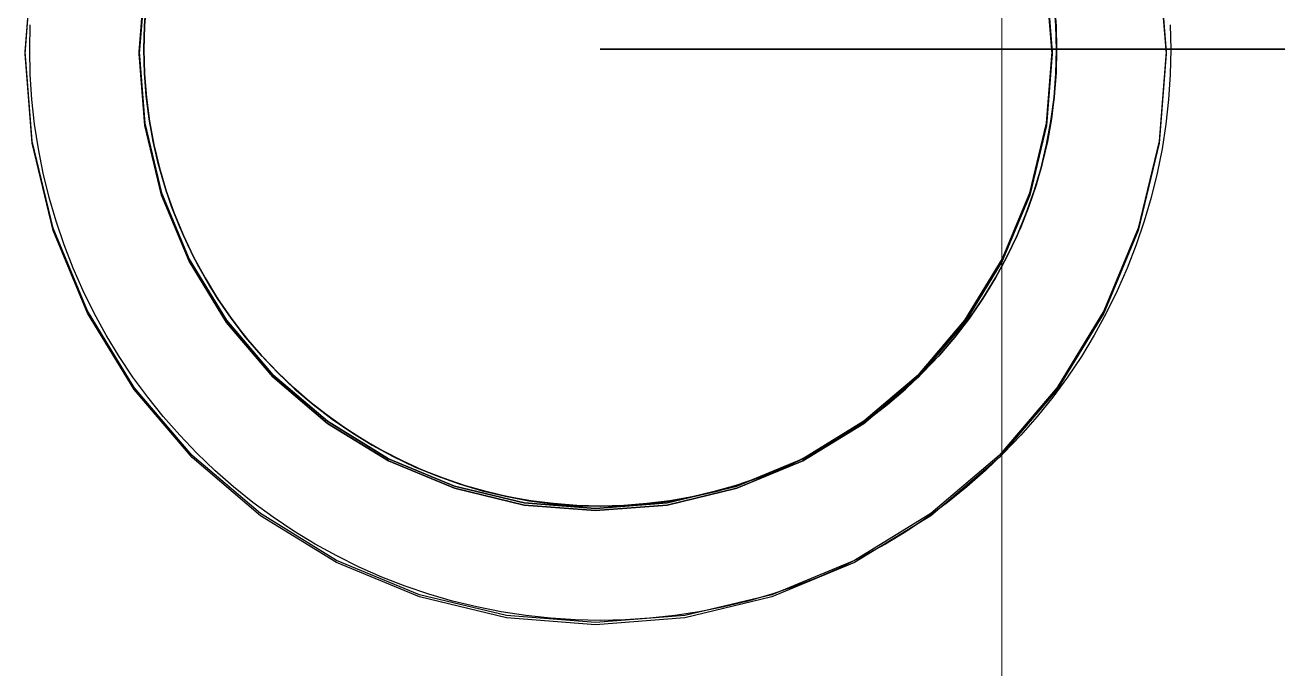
# Model space of a CAD drawing. Header units: millimetres. Extents: x 0 to 59350, y 0 to 29700.
# Drawn here: x 15532.7 to 15587.9, y 7119.2 to 7147.4 of the extents above; entities that cross this region are included whole.
import ezdxf

# ---------------------------------------------------------------- set-up
doc = ezdxf.new("R2010")
doc.units = ezdxf.units.MM
doc.layers.add('Slab', color=7, linetype='Continuous', lineweight=50)
doc.layers.add('Standard', color=7, linetype='Continuous', lineweight=25)

msp = doc.modelspace()

# ---------------------------------------------------------------- linework, layer by layer
at = {"layer": 'Slab', "color": 7, "linetype": 'Continuous', "lineweight": -3}
for p, q in [((15532.693, 7146.259), (15533.001, 7150.169)), ((15532.693, 7146.259), (15533.001, 7150.169)), ((15532.693, 7146.164), (15533.001, 7150.075)), ((15532.693, 7146.164), (15533.001, 7150.075)), ((15582.385, 7150.169), (15582.693, 7146.259)), ((15582.385, 7150.169), (15582.693, 7146.259)), ((15582.385, 7150.075), (15582.693, 7146.164)), ((15582.385, 7150.075), (15582.693, 7146.164)), ((15537.939, 7149.387), (15537.693, 7146.259)), ((15537.693, 7146.259), (15537.939, 7149.387)), ((15537.939, 7149.292), (15537.693, 7146.164)), ((15537.693, 7146.164), (15537.939, 7149.292)), ((15577.693, 7146.259), (15577.447, 7149.387)), ((15577.447, 7149.387), (15577.693, 7146.259)), ((15577.693, 7146.164), (15577.447, 7149.292)), ((15577.447, 7149.292), (15577.693, 7146.164)), ((15538.004, 7148.444), (15537.922, 7147.4)), ((15537.922, 7147.4), (15538.004, 7148.444)), ((15537.922, 7147.4), (15538.004, 7148.444)), ((15538.004, 7148.444), (15537.922, 7147.4)), ((15537.922, 7147.4), (15538.004, 7148.444)), ((15538.004, 7148.444), (15537.922, 7147.4)), ((15577.867, 7147.4), (15577.785, 7148.444)), ((15577.785, 7148.444), (15577.867, 7147.4)), ((15577.785, 7148.444), (15577.867, 7147.4)), ((15577.867, 7147.4), (15577.785, 7148.444)), ((15577.785, 7148.444), (15577.867, 7147.4)), ((15577.867, 7147.4), (15577.785, 7148.444)), ((15532.895, 7146.354), (15532.918, 7147.444)), ((15532.895, 7146.354), (15532.918, 7147.444)), ((15532.895, 7146.354), (15532.918, 7147.444)), ((15532.895, 7146.354), (15532.918, 7147.444)), ((15537.922, 7147.4), (15537.895, 7146.354)), ((15537.895, 7146.354), (15537.922, 7147.4)), ((15537.895, 7146.354), (15537.922, 7147.4)), ((15537.922, 7147.4), (15537.895, 7146.354)), ((15537.895, 7146.354), (15537.922, 7147.4)), ((15537.922, 7147.4), (15537.895, 7146.354)), ((15577.895, 7146.354), (15577.867, 7147.4)), ((15577.867, 7147.4), (15577.895, 7146.354)), ((15577.867, 7147.4), (15577.895, 7146.354)), ((15577.895, 7146.354), (15577.867, 7147.4)), ((15577.867, 7147.4), (15577.895, 7146.354)), ((15577.895, 7146.354), (15577.867, 7147.4)), ((15582.871, 7147.444), (15582.895, 7146.354)), ((15582.871, 7147.444), (15582.895, 7146.354)), ((15582.871, 7147.444), (15582.895, 7146.354)), ((15582.871, 7147.444), (15582.895, 7146.354)), ((15533.001, 7142.348), (15532.693, 7146.259)), ((15533.001, 7142.348), (15532.693, 7146.259)), ((15533.001, 7142.253), (15532.693, 7146.164)), ((15533.001, 7142.253), (15532.693, 7146.164)), ((15532.918, 7145.263), (15532.895, 7146.354)), ((15532.918, 7145.263), (15532.895, 7146.354)), ((15532.918, 7145.263), (15532.895, 7146.354)), ((15532.918, 7145.263), (15532.895, 7146.354)), ((15537.693, 7146.259), (15537.939, 7143.13)), ((15537.939, 7143.13), (15537.693, 7146.259)), ((15537.693, 7146.164), (15537.939, 7143.035)), ((15537.939, 7143.035), (15537.693, 7146.164)), ((15537.895, 7146.354), (15537.922, 7145.307)), ((15537.922, 7145.307), (15537.895, 7146.354)), ((15537.922, 7145.307), (15537.895, 7146.354)), ((15537.895, 7146.354), (15537.922, 7145.307)), ((15537.922, 7145.307), (15537.895, 7146.354)), ((15537.895, 7146.354), (15537.922, 7145.307)), ((15577.447, 7143.13), (15577.693, 7146.259)), ((15577.693, 7146.259), (15577.447, 7143.13)), ((15577.447, 7143.035), (15577.693, 7146.164)), ((15577.693, 7146.164), (15577.447, 7143.035)), ((15577.867, 7145.307), (15577.895, 7146.354)), ((15577.895, 7146.354), (15577.867, 7145.307)), ((15577.895, 7146.354), (15577.867, 7145.307)), ((15577.867, 7145.307), (15577.895, 7146.354)), ((15577.895, 7146.354), (15577.867, 7145.307)), ((15577.867, 7145.307), (15577.895, 7146.354)), ((15582.693, 7146.259), (15582.385, 7142.348)), ((15582.693, 7146.259), (15582.385, 7142.348)), ((15582.693, 7146.164), (15582.385, 7142.253)), ((15582.693, 7146.164), (15582.385, 7142.253)), ((15582.895, 7146.354), (15582.871, 7145.263)), ((15582.895, 7146.354), (15582.871, 7145.263)), ((15582.895, 7146.354), (15582.871, 7145.263)), ((15582.895, 7146.354), (15582.871, 7145.263)), ((15537.922, 7145.307), (15538.004, 7144.263)), ((15538.004, 7144.263), (15537.922, 7145.307)), ((15538.004, 7144.263), (15537.922, 7145.307)), ((15537.922, 7145.307), (15538.004, 7144.263)), ((15538.004, 7144.263), (15537.922, 7145.307)), ((15537.922, 7145.307), (15538.004, 7144.263)), ((15577.785, 7144.263), (15577.867, 7145.307)), ((15577.867, 7145.307), (15577.785, 7144.263)), ((15577.867, 7145.307), (15577.785, 7144.263)), ((15577.785, 7144.263), (15577.867, 7145.307)), ((15577.867, 7145.307), (15577.785, 7144.263)), ((15577.785, 7144.263), (15577.867, 7145.307)), ((15532.99, 7144.175), (15532.918, 7145.263)), ((15532.99, 7144.175), (15532.918, 7145.263)), ((15532.99, 7144.175), (15532.918, 7145.263)), ((15532.99, 7144.175), (15532.918, 7145.263)), ((15582.871, 7145.263), (15582.799, 7144.175)), ((15582.871, 7145.263), (15582.799, 7144.175)), ((15582.871, 7145.263), (15582.799, 7144.175)), ((15582.871, 7145.263), (15582.799, 7144.175)), ((15533.108, 7143.09), (15532.99, 7144.175)), ((15533.108, 7143.09), (15532.99, 7144.175)), ((15533.108, 7143.09), (15532.99, 7144.175)), ((15533.108, 7143.09), (15532.99, 7144.175)), ((15538.004, 7144.263), (15538.141, 7143.225)), ((15538.141, 7143.225), (15538.004, 7144.263)), ((15538.141, 7143.225), (15538.004, 7144.263)), ((15538.004, 7144.263), (15538.141, 7143.225)), ((15538.141, 7143.225), (15538.004, 7144.263)), ((15538.004, 7144.263), (15538.141, 7143.225)), ((15577.648, 7143.225), (15577.785, 7144.263)), ((15577.785, 7144.263), (15577.648, 7143.225)), ((15577.785, 7144.263), (15577.648, 7143.225)), ((15577.648, 7143.225), (15577.785, 7144.263)), ((15577.785, 7144.263), (15577.648, 7143.225)), ((15577.648, 7143.225), (15577.785, 7144.263)), ((15582.799, 7144.175), (15582.681, 7143.09)), ((15582.799, 7144.175), (15582.681, 7143.09)), ((15582.799, 7144.175), (15582.681, 7143.09)), ((15582.799, 7144.175), (15582.681, 7143.09)), ((15533.274, 7142.012), (15533.108, 7143.09)), ((15533.274, 7142.012), (15533.108, 7143.09)), ((15533.274, 7142.012), (15533.108, 7143.09)), ((15533.274, 7142.012), (15533.108, 7143.09)), ((15537.939, 7143.13), (15538.672, 7140.078)), ((15538.672, 7140.078), (15537.939, 7143.13)), ((15538.141, 7143.225), (15538.332, 7142.195)), ((15538.332, 7142.195), (15538.141, 7143.225)), ((15538.332, 7142.195), (15538.141, 7143.225)), ((15538.141, 7143.225), (15538.332, 7142.195)), ((15538.332, 7142.195), (15538.141, 7143.225)), ((15538.141, 7143.225), (15538.332, 7142.195)), ((15576.714, 7140.078), (15577.447, 7143.13)), ((15577.447, 7143.13), (15576.714, 7140.078)), ((15577.458, 7142.195), (15577.648, 7143.225)), ((15577.648, 7143.225), (15577.458, 7142.195)), ((15577.648, 7143.225), (15577.458, 7142.195)), ((15577.458, 7142.195), (15577.648, 7143.225)), ((15577.648, 7143.225), (15577.458, 7142.195)), ((15577.458, 7142.195), (15577.648, 7143.225)), ((15582.681, 7143.09), (15582.515, 7142.012)), ((15582.681, 7143.09), (15582.515, 7142.012)), ((15582.681, 7143.09), (15582.515, 7142.012)), ((15582.681, 7143.09), (15582.515, 7142.012)), ((15537.939, 7143.035), (15538.672, 7139.983)), ((15538.672, 7139.983), (15537.939, 7143.035)), ((15576.714, 7139.983), (15577.447, 7143.035)), ((15577.447, 7143.035), (15576.714, 7139.983)), ((15533.917, 7138.533), (15533.001, 7142.348)), ((15533.917, 7138.533), (15533.001, 7142.348)), ((15533.917, 7138.438), (15533.001, 7142.253)), ((15533.917, 7138.438), (15533.001, 7142.253)), ((15533.487, 7140.943), (15533.274, 7142.012)), ((15533.487, 7140.943), (15533.274, 7142.012)), ((15533.487, 7140.943), (15533.274, 7142.012)), ((15533.487, 7140.943), (15533.274, 7142.012)), ((15538.332, 7142.195), (15538.576, 7141.177)), ((15538.576, 7141.177), (15538.332, 7142.195)), ((15538.576, 7141.177), (15538.332, 7142.195)), ((15538.332, 7142.195), (15538.576, 7141.177)), ((15538.576, 7141.177), (15538.332, 7142.195)), ((15538.332, 7142.195), (15538.576, 7141.177)), ((15577.213, 7141.177), (15577.458, 7142.195)), ((15577.458, 7142.195), (15577.213, 7141.177)), ((15577.458, 7142.195), (15577.213, 7141.177)), ((15577.213, 7141.177), (15577.458, 7142.195)), ((15577.458, 7142.195), (15577.213, 7141.177)), ((15577.213, 7141.177), (15577.458, 7142.195)), ((15582.385, 7142.348), (15581.47, 7138.533)), ((15582.385, 7142.348), (15581.47, 7138.533)), ((15582.385, 7142.253), (15581.47, 7138.438)), ((15582.385, 7142.253), (15581.47, 7138.438)), ((15582.515, 7142.012), (15582.302, 7140.943)), ((15582.515, 7142.012), (15582.302, 7140.943)), ((15582.515, 7142.012), (15582.302, 7140.943)), ((15582.515, 7142.012), (15582.302, 7140.943)), ((15533.746, 7139.883), (15533.487, 7140.943)), ((15533.746, 7139.883), (15533.487, 7140.943)), ((15533.746, 7139.883), (15533.487, 7140.943)), ((15533.746, 7139.883), (15533.487, 7140.943)), ((15538.576, 7141.177), (15538.873, 7140.173)), ((15538.873, 7140.173), (15538.576, 7141.177)), ((15538.873, 7140.173), (15538.576, 7141.177)), ((15538.576, 7141.177), (15538.873, 7140.173)), ((15538.873, 7140.173), (15538.576, 7141.177)), ((15538.576, 7141.177), (15538.873, 7140.173)), ((15576.916, 7140.173), (15577.213, 7141.177)), ((15577.213, 7141.177), (15576.916, 7140.173)), ((15577.213, 7141.177), (15576.916, 7140.173)), ((15576.916, 7140.173), (15577.213, 7141.177)), ((15577.213, 7141.177), (15576.916, 7140.173)), ((15576.916, 7140.173), (15577.213, 7141.177)), ((15582.302, 7140.943), (15582.043, 7139.883)), ((15582.302, 7140.943), (15582.043, 7139.883)), ((15582.302, 7140.943), (15582.043, 7139.883)), ((15582.302, 7140.943), (15582.043, 7139.883)), ((15534.052, 7138.836), (15533.746, 7139.883)), ((15534.052, 7138.836), (15533.746, 7139.883)), ((15534.052, 7138.836), (15533.746, 7139.883)), ((15534.052, 7138.836), (15533.746, 7139.883)), ((15538.672, 7140.078), (15539.873, 7137.179)), ((15539.873, 7137.179), (15538.672, 7140.078)), ((15538.672, 7139.983), (15539.873, 7137.084)), ((15539.873, 7137.084), (15538.672, 7139.983)), ((15538.873, 7140.173), (15539.223, 7139.186)), ((15539.223, 7139.186), (15538.873, 7140.173)), ((15539.223, 7139.186), (15538.873, 7140.173)), ((15538.873, 7140.173), (15539.223, 7139.186)), ((15539.223, 7139.186), (15538.873, 7140.173)), ((15538.873, 7140.173), (15539.223, 7139.186)), ((15575.513, 7137.179), (15576.714, 7140.078)), ((15576.714, 7140.078), (15575.513, 7137.179)), ((15575.513, 7137.084), (15576.714, 7139.983)), ((15576.714, 7139.983), (15575.513, 7137.084)), ((15576.566, 7139.186), (15576.916, 7140.173)), ((15576.916, 7140.173), (15576.566, 7139.186)), ((15576.916, 7140.173), (15576.566, 7139.186)), ((15576.566, 7139.186), (15576.916, 7140.173)), ((15576.916, 7140.173), (15576.566, 7139.186)), ((15576.566, 7139.186), (15576.916, 7140.173)), ((15582.043, 7139.883), (15581.738, 7138.836)), ((15582.043, 7139.883), (15581.738, 7138.836)), ((15582.043, 7139.883), (15581.738, 7138.836)), ((15582.043, 7139.883), (15581.738, 7138.836)), ((15534.402, 7137.803), (15534.052, 7138.836)), ((15534.402, 7137.803), (15534.052, 7138.836)), ((15534.402, 7137.803), (15534.052, 7138.836)), ((15534.402, 7137.803), (15534.052, 7138.836)), ((15539.223, 7139.186), (15539.624, 7138.219)), ((15539.624, 7138.219), (15539.223, 7139.186)), ((15539.624, 7138.219), (15539.223, 7139.186)), ((15539.223, 7139.186), (15539.624, 7138.219)), ((15539.624, 7138.219), (15539.223, 7139.186)), ((15539.223, 7139.186), (15539.624, 7138.219)), ((15576.166, 7138.219), (15576.566, 7139.186)), ((15576.566, 7139.186), (15576.166, 7138.219)), ((15576.566, 7139.186), (15576.166, 7138.219)), ((15576.166, 7138.219), (15576.566, 7139.186)), ((15576.566, 7139.186), (15576.166, 7138.219)), ((15576.166, 7138.219), (15576.566, 7139.186)), ((15581.738, 7138.836), (15581.387, 7137.803)), ((15581.738, 7138.836), (15581.387, 7137.803)), ((15581.738, 7138.836), (15581.387, 7137.803)), ((15581.738, 7138.836), (15581.387, 7137.803)), ((15535.418, 7134.909), (15533.917, 7138.533)), ((15535.418, 7134.909), (15533.917, 7138.533)), ((15535.418, 7134.814), (15533.917, 7138.438)), ((15535.418, 7134.814), (15533.917, 7138.438)), ((15539.624, 7138.219), (15540.074, 7137.274)), ((15540.074, 7137.274), (15539.624, 7138.219)), ((15540.074, 7137.274), (15539.624, 7138.219)), ((15539.624, 7138.219), (15540.074, 7137.274)), ((15540.074, 7137.274), (15539.624, 7138.219)), ((15539.624, 7138.219), (15540.074, 7137.274)), ((15575.715, 7137.274), (15576.166, 7138.219)), ((15576.166, 7138.219), (15575.715, 7137.274)), ((15576.166, 7138.219), (15575.715, 7137.274)), ((15575.715, 7137.274), (15576.166, 7138.219)), ((15576.166, 7138.219), (15575.715, 7137.274)), ((15575.715, 7137.274), (15576.166, 7138.219)), ((15581.47, 7138.533), (15579.968, 7134.909)), ((15581.47, 7138.533), (15579.968, 7134.909)), ((15581.47, 7138.438), (15579.968, 7134.814)), ((15581.47, 7138.438), (15579.968, 7134.814)), ((15534.798, 7136.787), (15534.402, 7137.803)), ((15534.798, 7136.787), (15534.402, 7137.803)), ((15534.798, 7136.787), (15534.402, 7137.803)), ((15534.798, 7136.787), (15534.402, 7137.803)), ((15581.387, 7137.803), (15580.992, 7136.787)), ((15581.387, 7137.803), (15580.992, 7136.787)), ((15581.387, 7137.803), (15580.992, 7136.787)), ((15581.387, 7137.803), (15580.992, 7136.787)), ((15539.873, 7137.179), (15541.513, 7134.503)), ((15541.513, 7134.503), (15539.873, 7137.179)), ((15539.873, 7137.084), (15541.513, 7134.408)), ((15541.513, 7134.408), (15539.873, 7137.084)), ((15540.074, 7137.274), (15540.574, 7136.354)), ((15540.574, 7136.354), (15540.074, 7137.274)), ((15540.574, 7136.354), (15540.074, 7137.274)), ((15540.074, 7137.274), (15540.574, 7136.354)), ((15540.574, 7136.354), (15540.074, 7137.274)), ((15540.074, 7137.274), (15540.574, 7136.354)), ((15573.873, 7134.503), (15575.513, 7137.179)), ((15575.513, 7137.179), (15573.873, 7134.503)), ((15573.873, 7134.408), (15575.513, 7137.084)), ((15575.513, 7137.084), (15573.873, 7134.408)), ((15575.215, 7136.354), (15575.715, 7137.274)), ((15575.715, 7137.274), (15575.215, 7136.354)), ((15575.715, 7137.274), (15575.215, 7136.354)), ((15575.215, 7136.354), (15575.715, 7137.274)), ((15575.715, 7137.274), (15575.215, 7136.354)), ((15575.215, 7136.354), (15575.715, 7137.274)), ((15535.237, 7135.788), (15534.798, 7136.787)), ((15535.237, 7135.788), (15534.798, 7136.787)), ((15535.237, 7135.788), (15534.798, 7136.787)), ((15535.237, 7135.788), (15534.798, 7136.787)), ((15580.992, 7136.787), (15580.552, 7135.788)), ((15580.992, 7136.787), (15580.552, 7135.788)), ((15580.992, 7136.787), (15580.552, 7135.788)), ((15580.992, 7136.787), (15580.552, 7135.788)), ((15540.574, 7136.354), (15541.121, 7135.461)), ((15541.121, 7135.461), (15540.574, 7136.354)), ((15541.121, 7135.461), (15540.574, 7136.354)), ((15540.574, 7136.354), (15541.121, 7135.461)), ((15541.121, 7135.461), (15540.574, 7136.354)), ((15540.574, 7136.354), (15541.121, 7135.461)), ((15574.668, 7135.461), (15575.215, 7136.354)), ((15575.215, 7136.354), (15574.668, 7135.461)), ((15575.215, 7136.354), (15574.668, 7135.461)), ((15574.668, 7135.461), (15575.215, 7136.354)), ((15575.215, 7136.354), (15574.668, 7135.461)), ((15574.668, 7135.461), (15575.215, 7136.354)), ((15535.719, 7134.81), (15535.237, 7135.788)), ((15535.719, 7134.81), (15535.237, 7135.788)), ((15535.719, 7134.81), (15535.237, 7135.788)), ((15535.719, 7134.81), (15535.237, 7135.788)), ((15541.121, 7135.461), (15541.714, 7134.598)), ((15541.714, 7134.598), (15541.121, 7135.461)), ((15541.714, 7134.598), (15541.121, 7135.461)), ((15541.121, 7135.461), (15541.714, 7134.598)), ((15541.714, 7134.598), (15541.121, 7135.461)), ((15541.121, 7135.461), (15541.714, 7134.598)), ((15574.075, 7134.598), (15574.668, 7135.461)), ((15574.668, 7135.461), (15574.075, 7134.598)), ((15574.668, 7135.461), (15574.075, 7134.598)), ((15574.075, 7134.598), (15574.668, 7135.461)), ((15574.668, 7135.461), (15574.075, 7134.598)), ((15574.075, 7134.598), (15574.668, 7135.461)), ((15580.552, 7135.788), (15580.07, 7134.81)), ((15580.552, 7135.788), (15580.07, 7134.81)), ((15580.552, 7135.788), (15580.07, 7134.81)), ((15580.552, 7135.788), (15580.07, 7134.81)), ((15537.468, 7131.564), (15535.418, 7134.909)), ((15537.468, 7131.564), (15535.418, 7134.909)), ((15537.468, 7131.469), (15535.418, 7134.814)), ((15537.468, 7131.469), (15535.418, 7134.814)), ((15536.244, 7133.854), (15535.719, 7134.81)), ((15536.244, 7133.854), (15535.719, 7134.81)), ((15536.244, 7133.854), (15535.719, 7134.81)), ((15536.244, 7133.854), (15535.719, 7134.81)), ((15579.968, 7134.909), (15577.919, 7131.564)), ((15579.968, 7134.909), (15577.919, 7131.564)), ((15579.968, 7134.814), (15577.919, 7131.469)), ((15579.968, 7134.814), (15577.919, 7131.469)), ((15580.07, 7134.81), (15579.545, 7133.854)), ((15580.07, 7134.81), (15579.545, 7133.854)), ((15580.07, 7134.81), (15579.545, 7133.854)), ((15580.07, 7134.81), (15579.545, 7133.854)), ((15541.513, 7134.503), (15543.551, 7132.116)), ((15543.551, 7132.116), (15541.513, 7134.503)), ((15541.513, 7134.408), (15543.551, 7132.022)), ((15543.551, 7132.022), (15541.513, 7134.408)), ((15541.714, 7134.598), (15542.352, 7133.767)), ((15542.352, 7133.767), (15541.714, 7134.598)), ((15542.352, 7133.767), (15541.714, 7134.598)), ((15541.714, 7134.598), (15542.352, 7133.767)), ((15542.352, 7133.767), (15541.714, 7134.598)), ((15541.714, 7134.598), (15542.352, 7133.767)), ((15571.835, 7132.116), (15573.873, 7134.503)), ((15573.873, 7134.503), (15571.835, 7132.116)), ((15571.835, 7132.022), (15573.873, 7134.408)), ((15573.873, 7134.408), (15571.835, 7132.022)), ((15573.438, 7133.767), (15574.075, 7134.598)), ((15574.075, 7134.598), (15573.438, 7133.767)), ((15574.075, 7134.598), (15573.438, 7133.767)), ((15573.438, 7133.767), (15574.075, 7134.598)), ((15574.075, 7134.598), (15573.438, 7133.767)), ((15573.438, 7133.767), (15574.075, 7134.598)), ((15536.81, 7132.921), (15536.244, 7133.854)), ((15536.81, 7132.921), (15536.244, 7133.854)), ((15536.81, 7132.921), (15536.244, 7133.854)), ((15536.81, 7132.921), (15536.244, 7133.854)), ((15542.352, 7133.767), (15543.032, 7132.971)), ((15543.032, 7132.971), (15542.352, 7133.767)), ((15543.032, 7132.971), (15542.352, 7133.767)), ((15542.352, 7133.767), (15543.032, 7132.971)), ((15543.032, 7132.971), (15542.352, 7133.767)), ((15542.352, 7133.767), (15543.032, 7132.971)), ((15572.758, 7132.971), (15573.438, 7133.767)), ((15573.438, 7133.767), (15572.758, 7132.971)), ((15573.438, 7133.767), (15572.758, 7132.971)), ((15572.758, 7132.971), (15573.438, 7133.767)), ((15573.438, 7133.767), (15572.758, 7132.971)), ((15572.758, 7132.971), (15573.438, 7133.767)), ((15579.545, 7133.854), (15578.979, 7132.921)), ((15579.545, 7133.854), (15578.979, 7132.921)), ((15579.545, 7133.854), (15578.979, 7132.921)), ((15579.545, 7133.854), (15578.979, 7132.921)), ((15537.416, 7132.014), (15536.81, 7132.921)), ((15537.416, 7132.014), (15536.81, 7132.921)), ((15537.416, 7132.014), (15536.81, 7132.921)), ((15537.416, 7132.014), (15536.81, 7132.921)), ((15543.032, 7132.971), (15543.752, 7132.211)), ((15543.752, 7132.211), (15543.032, 7132.971)), ((15543.752, 7132.211), (15543.032, 7132.971)), ((15543.032, 7132.971), (15543.752, 7132.211)), ((15543.752, 7132.211), (15543.032, 7132.971)), ((15543.032, 7132.971), (15543.752, 7132.211)), ((15572.037, 7132.211), (15572.758, 7132.971)), ((15572.758, 7132.971), (15572.037, 7132.211)), ((15572.758, 7132.971), (15572.037, 7132.211)), ((15572.037, 7132.211), (15572.758, 7132.971)), ((15572.758, 7132.971), (15572.037, 7132.211)), ((15572.037, 7132.211), (15572.758, 7132.971)), ((15578.979, 7132.921), (15578.373, 7132.014)), ((15578.979, 7132.921), (15578.373, 7132.014)), ((15578.979, 7132.921), (15578.373, 7132.014)), ((15578.979, 7132.921), (15578.373, 7132.014)), ((15543.551, 7132.116), (15545.937, 7130.078)), ((15545.937, 7130.078), (15543.551, 7132.116)), ((15543.752, 7132.211), (15544.512, 7131.491)), ((15544.512, 7131.491), (15543.752, 7132.211)), ((15544.512, 7131.491), (15543.752, 7132.211)), ((15543.752, 7132.211), (15544.512, 7131.491)), ((15544.512, 7131.491), (15543.752, 7132.211)), ((15543.752, 7132.211), (15544.512, 7131.491)), ((15569.449, 7130.078), (15571.835, 7132.116)), ((15571.835, 7132.116), (15569.449, 7130.078)), ((15571.277, 7131.491), (15572.037, 7132.211)), ((15572.037, 7132.211), (15571.277, 7131.491)), ((15572.037, 7132.211), (15571.277, 7131.491)), ((15571.277, 7131.491), (15572.037, 7132.211)), ((15572.037, 7132.211), (15571.277, 7131.491)), ((15571.277, 7131.491), (15572.037, 7132.211)), ((15538.061, 7131.135), (15537.416, 7132.014)), ((15538.061, 7131.135), (15537.416, 7132.014)), ((15538.061, 7131.135), (15537.416, 7132.014)), ((15538.061, 7131.135), (15537.416, 7132.014)), ((15540.015, 7128.581), (15537.468, 7131.564)), ((15540.015, 7128.581), (15537.468, 7131.564)), ((15543.551, 7132.022), (15545.937, 7129.983)), ((15545.937, 7129.983), (15543.551, 7132.022)), ((15544.512, 7131.491), (15545.308, 7130.811)), ((15545.308, 7130.811), (15544.512, 7131.491)), ((15545.308, 7130.811), (15544.512, 7131.491)), ((15544.512, 7131.491), (15545.308, 7130.811)), ((15545.308, 7130.811), (15544.512, 7131.491)), ((15544.512, 7131.491), (15545.308, 7130.811)), ((15569.449, 7129.983), (15571.835, 7132.022)), ((15571.835, 7132.022), (15569.449, 7129.983)), ((15570.481, 7130.811), (15571.277, 7131.491)), ((15571.277, 7131.491), (15570.481, 7130.811)), ((15571.277, 7131.491), (15570.481, 7130.811)), ((15570.481, 7130.811), (15571.277, 7131.491)), ((15571.277, 7131.491), (15570.481, 7130.811)), ((15570.481, 7130.811), (15571.277, 7131.491)), ((15577.919, 7131.564), (15575.371, 7128.581)), ((15577.919, 7131.564), (15575.371, 7128.581)), ((15578.373, 7132.014), (15577.728, 7131.135)), ((15578.373, 7132.014), (15577.728, 7131.135)), ((15578.373, 7132.014), (15577.728, 7131.135)), ((15578.373, 7132.014), (15577.728, 7131.135)), ((15540.015, 7128.486), (15537.468, 7131.469)), ((15540.015, 7128.486), (15537.468, 7131.469)), ((15538.744, 7130.284), (15538.061, 7131.135)), ((15538.744, 7130.284), (15538.061, 7131.135)), ((15538.744, 7130.284), (15538.061, 7131.135)), ((15538.744, 7130.284), (15538.061, 7131.135)), ((15577.919, 7131.469), (15575.371, 7128.486)), ((15577.919, 7131.469), (15575.371, 7128.486)), ((15577.728, 7131.135), (15577.046, 7130.284)), ((15577.728, 7131.135), (15577.046, 7130.284)), ((15577.728, 7131.135), (15577.046, 7130.284)), ((15577.728, 7131.135), (15577.046, 7130.284)), ((15545.308, 7130.811), (15546.139, 7130.173)), ((15546.139, 7130.173), (15545.308, 7130.811)), ((15546.139, 7130.173), (15545.308, 7130.811)), ((15545.308, 7130.811), (15546.139, 7130.173)), ((15546.139, 7130.173), (15545.308, 7130.811)), ((15545.308, 7130.811), (15546.139, 7130.173)), ((15569.65, 7130.173), (15570.481, 7130.811)), ((15570.481, 7130.811), (15569.65, 7130.173)), ((15570.481, 7130.811), (15569.65, 7130.173)), ((15569.65, 7130.173), (15570.481, 7130.811)), ((15570.481, 7130.811), (15569.65, 7130.173)), ((15569.65, 7130.173), (15570.481, 7130.811)), ((15539.463, 7129.464), (15538.744, 7130.284)), ((15539.463, 7129.464), (15538.744, 7130.284)), ((15539.463, 7129.464), (15538.744, 7130.284)), ((15539.463, 7129.464), (15538.744, 7130.284)), ((15545.937, 7130.078), (15548.613, 7128.438)), ((15548.613, 7128.438), (15545.937, 7130.078)), ((15545.937, 7129.983), (15548.613, 7128.344)), ((15548.613, 7128.344), (15545.937, 7129.983)), ((15546.139, 7130.173), (15547.002, 7129.58)), ((15547.002, 7129.58), (15546.139, 7130.173)), ((15547.002, 7129.58), (15546.139, 7130.173)), ((15546.139, 7130.173), (15547.002, 7129.58)), ((15547.002, 7129.58), (15546.139, 7130.173)), ((15546.139, 7130.173), (15547.002, 7129.58)), ((15566.773, 7128.438), (15569.449, 7130.078)), ((15569.449, 7130.078), (15566.773, 7128.438)), ((15566.773, 7128.344), (15569.449, 7129.983)), ((15569.449, 7129.983), (15566.773, 7128.344)), ((15568.787, 7129.58), (15569.65, 7130.173)), ((15569.65, 7130.173), (15568.787, 7129.58)), ((15569.65, 7130.173), (15568.787, 7129.58)), ((15568.787, 7129.58), (15569.65, 7130.173)), ((15569.65, 7130.173), (15568.787, 7129.58)), ((15568.787, 7129.58), (15569.65, 7130.173)), ((15577.046, 7130.284), (15576.327, 7129.464)), ((15577.046, 7130.284), (15576.327, 7129.464)), ((15577.046, 7130.284), (15576.327, 7129.464)), ((15577.046, 7130.284), (15576.327, 7129.464)), ((15540.217, 7128.676), (15539.463, 7129.464)), ((15540.217, 7128.676), (15539.463, 7129.464)), ((15540.217, 7128.676), (15539.463, 7129.464)), ((15540.217, 7128.676), (15539.463, 7129.464)), ((15547.002, 7129.58), (15547.895, 7129.033)), ((15547.895, 7129.033), (15547.002, 7129.58)), ((15547.895, 7129.033), (15547.002, 7129.58)), ((15547.002, 7129.58), (15547.895, 7129.033)), ((15547.895, 7129.033), (15547.002, 7129.58)), ((15547.002, 7129.58), (15547.895, 7129.033)), ((15567.895, 7129.033), (15568.787, 7129.58)), ((15568.787, 7129.58), (15567.895, 7129.033)), ((15568.787, 7129.58), (15567.895, 7129.033)), ((15567.895, 7129.033), (15568.787, 7129.58)), ((15568.787, 7129.58), (15567.895, 7129.033)), ((15567.895, 7129.033), (15568.787, 7129.58)), ((15576.327, 7129.464), (15575.572, 7128.676)), ((15576.327, 7129.464), (15575.572, 7128.676)), ((15576.327, 7129.464), (15575.572, 7128.676)), ((15576.327, 7129.464), (15575.572, 7128.676)), ((15547.895, 7129.033), (15548.815, 7128.534)), ((15548.815, 7128.534), (15547.895, 7129.033)), ((15548.815, 7128.534), (15547.895, 7129.033)), ((15547.895, 7129.033), (15548.815, 7128.534)), ((15548.815, 7128.534), (15547.895, 7129.033)), ((15547.895, 7129.033), (15548.815, 7128.534)), ((15566.974, 7128.534), (15567.895, 7129.033)), ((15567.895, 7129.033), (15566.974, 7128.534)), ((15567.895, 7129.033), (15566.974, 7128.534)), ((15566.974, 7128.534), (15567.895, 7129.033)), ((15567.895, 7129.033), (15566.974, 7128.534)), ((15566.974, 7128.534), (15567.895, 7129.033)), ((15542.999, 7126.033), (15540.015, 7128.581)), ((15542.999, 7126.033), (15540.015, 7128.581)), ((15542.999, 7125.938), (15540.015, 7128.486)), ((15542.999, 7125.938), (15540.015, 7128.486)), ((15541.005, 7127.922), (15540.217, 7128.676)), ((15541.005, 7127.922), (15540.217, 7128.676)), ((15541.005, 7127.922), (15540.217, 7128.676)), ((15541.005, 7127.922), (15540.217, 7128.676)), ((15548.613, 7128.438), (15551.513, 7127.237)), ((15551.513, 7127.237), (15548.613, 7128.438)), ((15548.613, 7128.344), (15551.513, 7127.143)), ((15551.513, 7127.143), (15548.613, 7128.344)), ((15548.815, 7128.534), (15549.76, 7128.083)), ((15549.76, 7128.083), (15548.815, 7128.534)), ((15549.76, 7128.083), (15548.815, 7128.534)), ((15548.815, 7128.534), (15549.76, 7128.083)), ((15549.76, 7128.083), (15548.815, 7128.534)), ((15548.815, 7128.534), (15549.76, 7128.083)), ((15563.873, 7127.237), (15566.773, 7128.438)), ((15566.773, 7128.438), (15563.873, 7127.237)), ((15563.873, 7127.143), (15566.773, 7128.344)), ((15566.773, 7128.344), (15563.873, 7127.143)), ((15566.029, 7128.083), (15566.974, 7128.534)), ((15566.974, 7128.534), (15566.029, 7128.083)), ((15566.974, 7128.534), (15566.029, 7128.083)), ((15566.029, 7128.083), (15566.974, 7128.534)), ((15566.974, 7128.534), (15566.029, 7128.083)), ((15566.029, 7128.083), (15566.974, 7128.534)), ((15575.371, 7128.581), (15572.388, 7126.033)), ((15575.371, 7128.581), (15572.388, 7126.033)), ((15575.371, 7128.486), (15572.388, 7125.938)), ((15575.371, 7128.486), (15572.388, 7125.938)), ((15575.572, 7128.676), (15574.784, 7127.922)), ((15575.572, 7128.676), (15574.784, 7127.922)), ((15575.572, 7128.676), (15574.784, 7127.922)), ((15575.572, 7128.676), (15574.784, 7127.922)), ((15541.825, 7127.203), (15541.005, 7127.922)), ((15541.825, 7127.203), (15541.005, 7127.922)), ((15541.825, 7127.203), (15541.005, 7127.922)), ((15541.825, 7127.203), (15541.005, 7127.922)), ((15549.76, 7128.083), (15550.727, 7127.682)), ((15550.727, 7127.682), (15549.76, 7128.083)), ((15550.727, 7127.682), (15549.76, 7128.083)), ((15549.76, 7128.083), (15550.727, 7127.682)), ((15550.727, 7127.682), (15549.76, 7128.083)), ((15549.76, 7128.083), (15550.727, 7127.682)), ((15550.727, 7127.682), (15551.714, 7127.333)), ((15551.714, 7127.333), (15550.727, 7127.682)), ((15551.714, 7127.333), (15550.727, 7127.682)), ((15550.727, 7127.682), (15551.714, 7127.333)), ((15551.714, 7127.333), (15550.727, 7127.682)), ((15550.727, 7127.682), (15551.714, 7127.333)), ((15564.075, 7127.333), (15565.062, 7127.682)), ((15565.062, 7127.682), (15564.075, 7127.333)), ((15565.062, 7127.682), (15564.075, 7127.333)), ((15564.075, 7127.333), (15565.062, 7127.682)), ((15565.062, 7127.682), (15564.075, 7127.333)), ((15564.075, 7127.333), (15565.062, 7127.682)), ((15565.062, 7127.682), (15566.029, 7128.083)), ((15566.029, 7128.083), (15565.062, 7127.682)), ((15566.029, 7128.083), (15565.062, 7127.682)), ((15565.062, 7127.682), (15566.029, 7128.083)), ((15566.029, 7128.083), (15565.062, 7127.682)), ((15565.062, 7127.682), (15566.029, 7128.083)), ((15574.784, 7127.922), (15573.964, 7127.203)), ((15574.784, 7127.922), (15573.964, 7127.203)), ((15574.784, 7127.922), (15573.964, 7127.203)), ((15574.784, 7127.922), (15573.964, 7127.203)), ((15542.676, 7126.52), (15541.825, 7127.203)), ((15542.676, 7126.52), (15541.825, 7127.203)), ((15542.676, 7126.52), (15541.825, 7127.203)), ((15542.676, 7126.52), (15541.825, 7127.203)), ((15551.513, 7127.237), (15554.564, 7126.505)), ((15554.564, 7126.505), (15551.513, 7127.237)), ((15551.513, 7127.143), (15554.564, 7126.41)), ((15554.564, 7126.41), (15551.513, 7127.143)), ((15551.714, 7127.333), (15552.718, 7127.035)), ((15552.718, 7127.035), (15551.714, 7127.333)), ((15552.718, 7127.035), (15551.714, 7127.333)), ((15551.714, 7127.333), (15552.718, 7127.035)), ((15552.718, 7127.035), (15551.714, 7127.333)), ((15551.714, 7127.333), (15552.718, 7127.035)), ((15560.822, 7126.505), (15563.873, 7127.237)), ((15563.873, 7127.237), (15560.822, 7126.505)), ((15560.822, 7126.41), (15563.873, 7127.143)), ((15563.873, 7127.143), (15560.822, 7126.41)), ((15563.071, 7127.035), (15564.075, 7127.333)), ((15564.075, 7127.333), (15563.071, 7127.035)), ((15564.075, 7127.333), (15563.071, 7127.035)), ((15563.071, 7127.035), (15564.075, 7127.333)), ((15564.075, 7127.333), (15563.071, 7127.035)), ((15563.071, 7127.035), (15564.075, 7127.333)), ((15573.964, 7127.203), (15573.114, 7126.52)), ((15573.964, 7127.203), (15573.114, 7126.52)), ((15573.964, 7127.203), (15573.114, 7126.52)), ((15573.964, 7127.203), (15573.114, 7126.52)), ((15543.555, 7125.875), (15542.676, 7126.52)), ((15543.555, 7125.875), (15542.676, 7126.52)), ((15543.555, 7125.875), (15542.676, 7126.52)), ((15543.555, 7125.875), (15542.676, 7126.52)), ((15552.718, 7127.035), (15553.736, 7126.791)), ((15553.736, 7126.791), (15552.718, 7127.035)), ((15553.736, 7126.791), (15552.718, 7127.035)), ((15552.718, 7127.035), (15553.736, 7126.791)), ((15553.736, 7126.791), (15552.718, 7127.035)), ((15552.718, 7127.035), (15553.736, 7126.791)), ((15553.736, 7126.791), (15554.766, 7126.6)), ((15554.766, 7126.6), (15553.736, 7126.791)), ((15554.766, 7126.6), (15553.736, 7126.791)), ((15553.736, 7126.791), (15554.766, 7126.6)), ((15554.766, 7126.6), (15553.736, 7126.791)), ((15553.736, 7126.791), (15554.766, 7126.6)), ((15554.766, 7126.6), (15555.804, 7126.463)), ((15555.804, 7126.463), (15554.766, 7126.6)), ((15555.804, 7126.463), (15554.766, 7126.6)), ((15554.766, 7126.6), (15555.804, 7126.463)), ((15555.804, 7126.463), (15554.766, 7126.6)), ((15554.766, 7126.6), (15555.804, 7126.463)), ((15559.985, 7126.463), (15561.023, 7126.6)), ((15561.023, 7126.6), (15559.985, 7126.463)), ((15561.023, 7126.6), (15559.985, 7126.463)), ((15559.985, 7126.463), (15561.023, 7126.6)), ((15561.023, 7126.6), (15559.985, 7126.463)), ((15559.985, 7126.463), (15561.023, 7126.6)), ((15561.023, 7126.6), (15562.053, 7126.791)), ((15562.053, 7126.791), (15561.023, 7126.6)), ((15562.053, 7126.791), (15561.023, 7126.6)), ((15561.023, 7126.6), (15562.053, 7126.791)), ((15562.053, 7126.791), (15561.023, 7126.6)), ((15561.023, 7126.6), (15562.053, 7126.791)), ((15562.053, 7126.791), (15563.071, 7127.035)), ((15563.071, 7127.035), (15562.053, 7126.791)), ((15563.071, 7127.035), (15562.053, 7126.791)), ((15562.053, 7126.791), (15563.071, 7127.035)), ((15563.071, 7127.035), (15562.053, 7126.791)), ((15562.053, 7126.791), (15563.071, 7127.035)), ((15573.114, 7126.52), (15572.234, 7125.875)), ((15573.114, 7126.52), (15572.234, 7125.875)), ((15573.114, 7126.52), (15572.234, 7125.875)), ((15573.114, 7126.52), (15572.234, 7125.875)), ((15546.343, 7123.983), (15542.999, 7126.033)), ((15546.343, 7123.983), (15542.999, 7126.033)), ((15554.564, 7126.505), (15557.693, 7126.259)), ((15557.693, 7126.259), (15554.564, 7126.505)), ((15554.564, 7126.41), (15557.693, 7126.164)), ((15557.693, 7126.164), (15554.564, 7126.41)), ((15555.804, 7126.463), (15556.848, 7126.381)), ((15556.848, 7126.381), (15555.804, 7126.463)), ((15556.848, 7126.381), (15555.804, 7126.463)), ((15555.804, 7126.463), (15556.848, 7126.381)), ((15556.848, 7126.381), (15555.804, 7126.463)), ((15555.804, 7126.463), (15556.848, 7126.381)), ((15556.848, 7126.381), (15557.895, 7126.354)), ((15557.895, 7126.354), (15556.848, 7126.381)), ((15557.895, 7126.354), (15556.848, 7126.381)), ((15556.848, 7126.381), (15557.895, 7126.354)), ((15557.895, 7126.354), (15556.848, 7126.381)), ((15556.848, 7126.381), (15557.895, 7126.354)), ((15557.693, 7126.259), (15560.822, 7126.505)), ((15560.822, 7126.505), (15557.693, 7126.259)), ((15557.693, 7126.164), (15560.822, 7126.41)), ((15560.822, 7126.41), (15557.693, 7126.164)), ((15557.895, 7126.354), (15558.941, 7126.381)), ((15558.941, 7126.381), (15557.895, 7126.354)), ((15558.941, 7126.381), (15557.895, 7126.354)), ((15557.895, 7126.354), (15558.941, 7126.381)), ((15558.941, 7126.381), (15557.895, 7126.354)), ((15557.895, 7126.354), (15558.941, 7126.381)), ((15558.941, 7126.381), (15559.985, 7126.463)), ((15559.985, 7126.463), (15558.941, 7126.381)), ((15559.985, 7126.463), (15558.941, 7126.381)), ((15558.941, 7126.381), (15559.985, 7126.463)), ((15559.985, 7126.463), (15558.941, 7126.381)), ((15558.941, 7126.381), (15559.985, 7126.463)), ((15572.388, 7126.033), (15569.043, 7123.983)), ((15572.388, 7126.033), (15569.043, 7123.983)), ((15546.343, 7123.889), (15542.999, 7125.938)), ((15546.343, 7123.889), (15542.999, 7125.938)), ((15544.462, 7125.269), (15543.555, 7125.875)), ((15544.462, 7125.269), (15543.555, 7125.875)), ((15544.462, 7125.269), (15543.555, 7125.875)), ((15544.462, 7125.269), (15543.555, 7125.875)), ((15572.388, 7125.938), (15569.043, 7123.889)), ((15572.388, 7125.938), (15569.043, 7123.889)), ((15572.234, 7125.875), (15571.327, 7125.269)), ((15572.234, 7125.875), (15571.327, 7125.269)), ((15572.234, 7125.875), (15571.327, 7125.269)), ((15572.234, 7125.875), (15571.327, 7125.269)), ((15545.395, 7124.703), (15544.462, 7125.269)), ((15545.395, 7124.703), (15544.462, 7125.269)), ((15545.395, 7124.703), (15544.462, 7125.269)), ((15545.395, 7124.703), (15544.462, 7125.269)), ((15571.327, 7125.269), (15570.395, 7124.703)), ((15571.327, 7125.269), (15570.395, 7124.703)), ((15571.327, 7125.269), (15570.395, 7124.703)), ((15571.327, 7125.269), (15570.395, 7124.703)), ((15546.351, 7124.178), (15545.395, 7124.703)), ((15546.351, 7124.178), (15545.395, 7124.703)), ((15546.351, 7124.178), (15545.395, 7124.703)), ((15546.351, 7124.178), (15545.395, 7124.703)), ((15570.395, 7124.703), (15569.438, 7124.178)), ((15570.395, 7124.703), (15569.438, 7124.178)), ((15570.395, 7124.703), (15569.438, 7124.178)), ((15570.395, 7124.703), (15569.438, 7124.178)), ((15549.968, 7122.482), (15546.343, 7123.983)), ((15549.968, 7122.482), (15546.343, 7123.983)), ((15549.968, 7122.387), (15546.343, 7123.889)), ((15549.968, 7122.387), (15546.343, 7123.889)), ((15547.329, 7123.696), (15546.351, 7124.178)), ((15547.329, 7123.696), (15546.351, 7124.178)), ((15547.329, 7123.696), (15546.351, 7124.178)), ((15547.329, 7123.696), (15546.351, 7124.178)), ((15569.043, 7123.983), (15565.419, 7122.482)), ((15569.043, 7123.983), (15565.419, 7122.482)), ((15569.043, 7123.889), (15565.419, 7122.387)), ((15569.043, 7123.889), (15565.419, 7122.387)), ((15569.438, 7124.178), (15568.46, 7123.696)), ((15569.438, 7124.178), (15568.46, 7123.696)), ((15569.438, 7124.178), (15568.46, 7123.696)), ((15569.438, 7124.178), (15568.46, 7123.696)), ((15548.328, 7123.257), (15547.329, 7123.696)), ((15548.328, 7123.257), (15547.329, 7123.696)), ((15548.328, 7123.257), (15547.329, 7123.696)), ((15548.328, 7123.257), (15547.329, 7123.696)), ((15549.344, 7122.861), (15548.328, 7123.257)), ((15549.344, 7122.861), (15548.328, 7123.257)), ((15549.344, 7122.861), (15548.328, 7123.257)), ((15549.344, 7122.861), (15548.328, 7123.257)), ((15567.462, 7123.257), (15566.445, 7122.861)), ((15567.462, 7123.257), (15566.445, 7122.861)), ((15567.462, 7123.257), (15566.445, 7122.861)), ((15567.462, 7123.257), (15566.445, 7122.861)), ((15568.46, 7123.696), (15567.462, 7123.257)), ((15568.46, 7123.696), (15567.462, 7123.257)), ((15568.46, 7123.696), (15567.462, 7123.257)), ((15568.46, 7123.696), (15567.462, 7123.257)), ((15550.377, 7122.511), (15549.344, 7122.861)), ((15550.377, 7122.511), (15549.344, 7122.861)), ((15550.377, 7122.511), (15549.344, 7122.861)), ((15550.377, 7122.511), (15549.344, 7122.861)), ((15566.445, 7122.861), (15565.412, 7122.511)), ((15566.445, 7122.861), (15565.412, 7122.511)), ((15566.445, 7122.861), (15565.412, 7122.511)), ((15566.445, 7122.861), (15565.412, 7122.511)), ((15553.782, 7121.566), (15549.968, 7122.482)), ((15553.782, 7121.566), (15549.968, 7122.482)), ((15553.782, 7121.472), (15549.968, 7122.387)), ((15553.782, 7121.472), (15549.968, 7122.387)), ((15551.424, 7122.205), (15550.377, 7122.511)), ((15551.424, 7122.205), (15550.377, 7122.511)), ((15551.424, 7122.205), (15550.377, 7122.511)), ((15551.424, 7122.205), (15550.377, 7122.511)), ((15552.484, 7121.946), (15551.424, 7122.205)), ((15552.484, 7121.946), (15551.424, 7122.205)), ((15552.484, 7121.946), (15551.424, 7122.205)), ((15552.484, 7121.946), (15551.424, 7122.205)), ((15565.419, 7122.482), (15561.604, 7121.566)), ((15565.419, 7122.482), (15561.604, 7121.566)), ((15565.419, 7122.387), (15561.604, 7121.472)), ((15565.419, 7122.387), (15561.604, 7121.472)), ((15564.365, 7122.205), (15563.306, 7121.946)), ((15564.365, 7122.205), (15563.306, 7121.946)), ((15564.365, 7122.205), (15563.306, 7121.946)), ((15564.365, 7122.205), (15563.306, 7121.946)), ((15565.412, 7122.511), (15564.365, 7122.205)), ((15565.412, 7122.511), (15564.365, 7122.205)), ((15565.412, 7122.511), (15564.365, 7122.205)), ((15565.412, 7122.511), (15564.365, 7122.205)), ((15553.553, 7121.733), (15552.484, 7121.946)), ((15553.553, 7121.733), (15552.484, 7121.946)), ((15553.553, 7121.733), (15552.484, 7121.946)), ((15553.553, 7121.733), (15552.484, 7121.946)), ((15554.631, 7121.568), (15553.553, 7121.733)), ((15554.631, 7121.568), (15553.553, 7121.733)), ((15554.631, 7121.568), (15553.553, 7121.733)), ((15554.631, 7121.568), (15553.553, 7121.733)), ((15557.693, 7121.259), (15553.782, 7121.566)), ((15557.693, 7121.259), (15553.782, 7121.566)), ((15555.716, 7121.449), (15554.631, 7121.568)), ((15555.716, 7121.449), (15554.631, 7121.568)), ((15555.716, 7121.449), (15554.631, 7121.568)), ((15555.716, 7121.449), (15554.631, 7121.568)), ((15561.604, 7121.566), (15557.693, 7121.259)), ((15561.604, 7121.566), (15557.693, 7121.259)), ((15561.158, 7121.568), (15560.074, 7121.449)), ((15561.158, 7121.568), (15560.074, 7121.449)), ((15561.158, 7121.568), (15560.074, 7121.449)), ((15561.158, 7121.568), (15560.074, 7121.449)), ((15562.236, 7121.733), (15561.158, 7121.568)), ((15562.236, 7121.733), (15561.158, 7121.568)), ((15562.236, 7121.733), (15561.158, 7121.568)), ((15562.236, 7121.733), (15561.158, 7121.568)), ((15563.306, 7121.946), (15562.236, 7121.733)), ((15563.306, 7121.946), (15562.236, 7121.733)), ((15563.306, 7121.946), (15562.236, 7121.733)), ((15563.306, 7121.946), (15562.236, 7121.733)), ((15557.693, 7121.164), (15553.782, 7121.472)), ((15557.693, 7121.164), (15553.782, 7121.472)), ((15556.804, 7121.377), (15555.716, 7121.449)), ((15556.804, 7121.377), (15555.716, 7121.449)), ((15556.804, 7121.377), (15555.716, 7121.449)), ((15556.804, 7121.377), (15555.716, 7121.449)), ((15557.895, 7121.354), (15556.804, 7121.377)), ((15557.895, 7121.354), (15556.804, 7121.377)), ((15557.895, 7121.354), (15556.804, 7121.377)), ((15557.895, 7121.354), (15556.804, 7121.377)), ((15561.604, 7121.472), (15557.693, 7121.164)), ((15561.604, 7121.472), (15557.693, 7121.164)), ((15558.985, 7121.377), (15557.895, 7121.354)), ((15558.985, 7121.377), (15557.895, 7121.354)), ((15558.985, 7121.377), (15557.895, 7121.354)), ((15558.985, 7121.377), (15557.895, 7121.354)), ((15560.074, 7121.449), (15558.985, 7121.377)), ((15560.074, 7121.449), (15558.985, 7121.377)), ((15560.074, 7121.449), (15558.985, 7121.377)), ((15560.074, 7121.449), (15558.985, 7121.377))]:
    msp.add_line(p, q, dxfattribs=at)
at = {"layer": 'Slab', "color": 4, "linetype": 'Continuous', "lineweight": -3}
for p, q in [((15587.895, 7146.367), (15557.895, 7146.367)), ((15557.895, 7146.367), (15587.895, 7146.367))]:
    msp.add_line(p, q, dxfattribs=at)
at = {"layer": 'Slab', "color": 30, "linetype": 'Continuous', "lineweight": -3}
msp.add_circle((15557.895, 7146.367), 20, dxfattribs=at)
at = {"layer": 'Standard', "color": 59, "linetype": 'Continuous', "lineweight": 18}
for p, q in [((15575.503, 7538.121), (15575.487, 7063.119)), ((15575.487, 7063.119), (15575.503, 7538.121))]:
    msp.add_line(p, q, dxfattribs=at)

doc.saveas('drawing.dxf')
